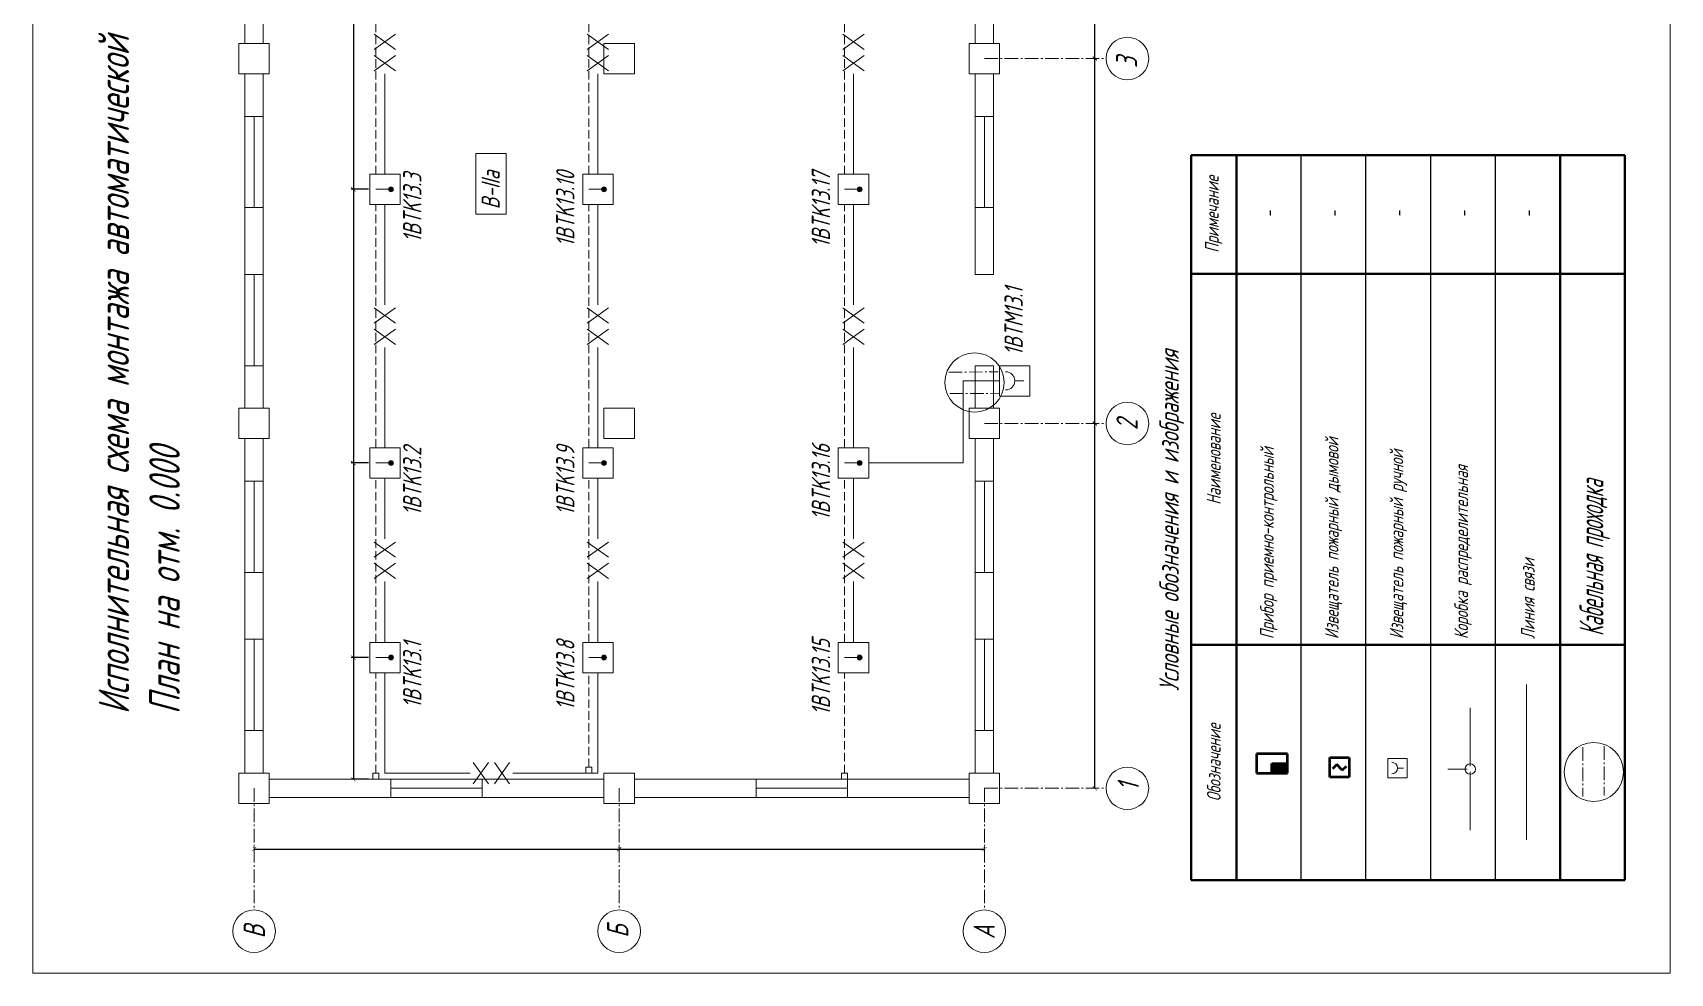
# Model space of a CAD drawing. Header units: millimetres. Extents: x 10081 to 14674, y 790 to 10644.
# Drawn here: x 10081 to 11050, y 8747 to 9303 of the extents above; entities that cross this region are included whole.
import ezdxf

# ---------------------------------------------------------------- set-up
doc = ezdxf.new("R2010")
doc.units = ezdxf.units.MM
for name, pattern in [('GOST2.303 6', [12, 8, -1.5, 1, -1.5]), ('gost5', [7, 5, -2, 0]), ('gost6', [12, 8, -1.5, 1, -1.5])]:
    doc.linetypes.add(name, pattern=pattern)
doc.layers.get('Defpoints').update_dxf_attribs({"color": 33})
for name, color, linetype, lineweight in [('датчик', 10, 'Continuous', 50), ('Датчики (Вновь)', 2, 'Continuous', 50), ('Линия связи (Вновь)', 3, 'Continuous', 60), ('Осевая', 4, 'gost6', 25), ('ППК и др. приБоры', 171, 'Continuous', 50), ('Размерная', 4, 'Continuous', 25), ('Рамка толстая', 7, 'Continuous', 60), ('Рамка тонкая', 5, 'Continuous', 25), ('Связь', 84, 'Continuous', 50), ('Строительный', 251, 'Continuous', 13), ('ТаБлица', 253, 'Continuous', 25), ('текст', 7, 'Continuous', 25), ('Элемент эл. схем', 7, 'Continuous', 35)]:
    doc.layers.add(name, color=color, linetype=linetype, lineweight=lineweight)
doc.layers.add('Текст.', color=51, linetype='Continuous')
doc.styles.add('Simplex', font='simplex.shx', dxfattribs={"width": 0.7, "oblique": 15})
doc.styles.get("Standard").update_dxf_attribs({"font": 'arial.ttf'})
doc.dimstyles.new('ISO-25', dxfattribs={"dimtxt": 2.5, "dimasz": 2.5, "dimexe": 1.25, "dimexo": 0.625, "dimtad": 1, "dimtxsty": 'Standard', "dimcen": 2.5, "dimadec": 0, "dimazin": 0, "dimtfac": 1, "dimtmove": 0, "dimatfit": 3, "dimfxl": 1, "dimarcsym": 0})

# ---------------------------------------------------------------- blocks, each defined once
blk = doc.blocks.new('_ArchTick')
at = {"color": 0, "linetype": 'ByBlock', "const_width": 0.15}
blk.add_lwpolyline([(-0.5, -0.5), (0.5, 0.5)], dxfattribs=at)
blk = doc.blocks.new('*D126')
at = {"layer": 'Defpoints', "color": 0, "lineweight": 40, "transparency": 16777216}
for p in [(10709.33, 9072.15), (10709.33, 9072.15), (10709.33, 8856.15)]:
    blk.add_point(p, dxfattribs=at)
at = {"layer": 'Размерная', "color": 0, "lineweight": -2, "transparency": 16777216}
for p, q in [((10708.7, 9072.15), (10708.08, 9072.15)), ((10709.33, 8856.15), (10709.33, 9072.15)), ((10708.7, 8856.15), (10708.08, 8856.15))]:
    blk.add_line(p, q, dxfattribs=at)
at = {"layer": 'Размерная', "color": 0, "lineweight": -2, "transparency": 16777216, "xscale": 2.5, "yscale": 2.5, "zscale": 2.5}
for p, rotation in [((10709.33, 9072.15), 90), ((10709.33, 8856.15), 270)]:
    blk.add_blockref('_ArchTick', p, dxfattribs=dict(at, rotation=rotation))
blk = doc.blocks.new('*D127')
at = {"layer": 'Defpoints', "color": 0, "lineweight": 40, "transparency": 16777216}
for p in [(10709.33, 9288.15), (10709.33, 9288.15), (10709.33, 9072.15)]:
    blk.add_point(p, dxfattribs=at)
at = {"layer": 'Размерная', "color": 0, "lineweight": -2, "transparency": 16777216}
for p, q in [((10709.33, 9072.15), (10709.33, 9288.15)), ((10709.95, 9288.15), (10710.58, 9288.15)), ((10709.95, 9072.15), (10710.58, 9072.15))]:
    blk.add_line(p, q, dxfattribs=at)
at = {"layer": 'Размерная', "color": 0, "lineweight": -2, "transparency": 16777216, "xscale": 2.5, "yscale": 2.5, "zscale": 2.5}
for p, rotation in [((10709.33, 9288.15), 90), ((10709.33, 9072.15), 270)]:
    blk.add_blockref('_ArchTick', p, dxfattribs=dict(at, rotation=rotation))
blk = doc.blocks.new('*D128')
at = {"layer": 'Defpoints', "color": 0, "lineweight": 40, "transparency": 16777216}
for p in [(10709.33, 9504.15), (10709.33, 9504.15), (10709.33, 9288.15)]:
    blk.add_point(p, dxfattribs=at)
at = {"layer": 'Размерная', "color": 0, "lineweight": -2, "transparency": 16777216}
for p, q in [((10708.7, 9504.15), (10708.08, 9504.15)), ((10709.33, 9288.15), (10709.33, 9504.15)), ((10708.7, 9288.15), (10708.08, 9288.15))]:
    blk.add_line(p, q, dxfattribs=at)
at = {"layer": 'Размерная', "color": 0, "lineweight": -2, "transparency": 16777216, "xscale": 2.5, "yscale": 2.5, "zscale": 2.5}
for p, rotation in [((10709.33, 9504.15), 90), ((10709.33, 9288.15), 270)]:
    blk.add_blockref('_ArchTick', p, dxfattribs=dict(at, rotation=rotation))
blk = doc.blocks.new('*D141')
at = {"layer": 'Defpoints', "color": 0, "lineweight": 40, "transparency": 16777216}
for p in [(10428, 8820.15), (10644, 8820.15), (10644, 8820.15)]:
    blk.add_point(p, dxfattribs=at)
at = {"layer": 'Размерная', "color": 0, "lineweight": -2, "transparency": 16777216}
for p, q in [((10428, 8820.77), (10428, 8821.4)), ((10428, 8820.15), (10644, 8820.15)), ((10644, 8820.77), (10644, 8821.4))]:
    blk.add_line(p, q, dxfattribs=at)
at = {"layer": 'Размерная', "color": 0, "lineweight": -2, "transparency": 16777216, "xscale": 2.5, "yscale": 2.5, "zscale": 2.5, "rotation": 180}
blk.add_blockref('_ArchTick', (10428, 8820.15), dxfattribs=at)
at = {"layer": 'Размерная', "color": 0, "lineweight": -2, "transparency": 16777216, "xscale": 2.5, "yscale": 2.5, "zscale": 2.5}
blk.add_blockref('_ArchTick', (10644, 8820.15), dxfattribs=at)
blk = doc.blocks.new('*D131')
at = {"layer": 'Defpoints', "color": 0, "lineweight": 40, "transparency": 16777216}
for p in [(10212, 8820.15), (10428, 8820.15), (10428, 8820.15)]:
    blk.add_point(p, dxfattribs=at)
at = {"layer": 'Размерная', "color": 0, "lineweight": -2, "transparency": 16777216}
for p, q in [((10212, 8820.77), (10212, 8821.4)), ((10212, 8820.15), (10428, 8820.15)), ((10428, 8820.77), (10428, 8821.4))]:
    blk.add_line(p, q, dxfattribs=at)
at = {"layer": 'Размерная', "color": 0, "lineweight": -2, "transparency": 16777216, "xscale": 2.5, "yscale": 2.5, "zscale": 2.5, "rotation": 180}
blk.add_blockref('_ArchTick', (10212, 8820.15), dxfattribs=at)
at = {"layer": 'Размерная', "color": 0, "lineweight": -2, "transparency": 16777216, "xscale": 2.5, "yscale": 2.5, "zscale": 2.5}
blk.add_blockref('_ArchTick', (10428, 8820.15), dxfattribs=at)
blk = doc.blocks.new('*D132')
at = {"layer": 'Defpoints', "color": 0, "lineweight": 40, "transparency": 16777216}
for p in [(10280.4, 8933.55), (10270.75, 8861.55), (10280.4, 8861.55)]:
    blk.add_point(p, dxfattribs=at)
at = {"layer": 'Размерная', "color": 0, "lineweight": -2, "transparency": 16777216}
for p, q in [((10279.77, 8933.55), (10269.5, 8933.55)), ((10270.75, 8933.55), (10270.75, 8861.55)), ((10279.77, 8861.55), (10269.5, 8861.55))]:
    blk.add_line(p, q, dxfattribs=at)
at = {"layer": 'Размерная', "color": 0, "lineweight": -2, "transparency": 16777216, "xscale": 2.5, "yscale": 2.5, "zscale": 2.5}
for p, rotation in [((10270.75, 8933.55), 90), ((10270.75, 8861.55), 270)]:
    blk.add_blockref('_ArchTick', p, dxfattribs=dict(at, rotation=rotation))
blk = doc.blocks.new('*D133')
at = {"layer": 'Defpoints', "color": 0, "lineweight": 40, "transparency": 16777216}
for p in [(10280.4, 9048.75), (10270.75, 8933.55), (10280.4, 8933.55)]:
    blk.add_point(p, dxfattribs=at)
at = {"layer": 'Размерная', "color": 0, "lineweight": -2, "transparency": 16777216}
for p, q in [((10279.77, 9048.75), (10269.5, 9048.75)), ((10270.75, 9048.75), (10270.75, 8933.55)), ((10279.77, 8933.55), (10269.5, 8933.55))]:
    blk.add_line(p, q, dxfattribs=at)
at = {"layer": 'Размерная', "color": 0, "lineweight": -2, "transparency": 16777216, "xscale": 2.5, "yscale": 2.5, "zscale": 2.5}
for p, rotation in [((10270.75, 9048.75), 90), ((10270.75, 8933.55), 270)]:
    blk.add_blockref('_ArchTick', p, dxfattribs=dict(at, rotation=rotation))
blk = doc.blocks.new('*D134')
at = {"layer": 'Defpoints', "color": 0, "lineweight": 40, "transparency": 16777216}
for p in [(10280.4, 9210.75), (10270.75, 9048.75), (10280.4, 9048.75)]:
    blk.add_point(p, dxfattribs=at)
at = {"layer": 'Размерная', "color": 0, "lineweight": -2, "transparency": 16777216}
for p, q in [((10279.77, 9210.75), (10269.5, 9210.75)), ((10270.75, 9210.75), (10270.75, 9048.75)), ((10279.77, 9048.75), (10269.5, 9048.75))]:
    blk.add_line(p, q, dxfattribs=at)
at = {"layer": 'Размерная', "color": 0, "lineweight": -2, "transparency": 16777216, "xscale": 2.5, "yscale": 2.5, "zscale": 2.5}
for p, rotation in [((10270.75, 9210.75), 90), ((10270.75, 9048.75), 270)]:
    blk.add_blockref('_ArchTick', p, dxfattribs=dict(at, rotation=rotation))
blk = doc.blocks.new('*D135')
at = {"layer": 'Defpoints', "color": 0, "lineweight": 40, "transparency": 16777216}
for p in [(10280.4, 9372.75), (10270.75, 9210.75), (10280.4, 9210.75)]:
    blk.add_point(p, dxfattribs=at)
at = {"layer": 'Размерная', "color": 0, "lineweight": -2, "transparency": 16777216}
for p, q in [((10279.77, 9372.75), (10269.5, 9372.75)), ((10270.75, 9372.75), (10270.75, 9210.75)), ((10279.77, 9210.75), (10269.5, 9210.75))]:
    blk.add_line(p, q, dxfattribs=at)
at = {"layer": 'Размерная', "color": 0, "lineweight": -2, "transparency": 16777216, "xscale": 2.5, "yscale": 2.5, "zscale": 2.5}
for p, rotation in [((10270.75, 9372.75), 90), ((10270.75, 9210.75), 270)]:
    blk.add_blockref('_ArchTick', p, dxfattribs=dict(at, rotation=rotation))
blk = doc.blocks.new('*T140')
at = {"layer": 'ТаБлица', "color": 0, "linetype": 'ByBlock', "lineweight": 40, "transparency": 16777216}
for p, q in [((0, 0), (0, 429.23)), ((0, 429.23), (256.61, 429.23)), ((26.8, 0), (26.8, 429.23)), ((218.31, 0), (218.31, 429.23)), ((256.61, 0), (256.61, 429.23)), ((0, 358.99), (256.61, 358.99)), ((0, 139.24), (256.61, 139.24)), ((0, 0), (256.61, 0))]:
    blk.add_line(p, q, dxfattribs=at)
at = {"layer": 'ТаБлица', "color": 5, "linetype": 'ByBlock', "lineweight": 25, "transparency": 16777216}
for p, q in [((65.1, 0), (65.1, 429.23)), ((103.4, 0), (103.4, 429.23)), ((141.71, 0), (141.71, 429.23)), ((180.01, 0), (180.01, 429.23))]:
    blk.add_line(p, q, dxfattribs=at)
at = {"layer": 'ТаБлица', "color": 2, "lineweight": 20, "transparency": 16777216, "char_height": 8.05, "rotation": 90, "style": 'Simplex'}
for s, insert, width, attachment_point in [('{\\C256;\\c0;Примечание}', (13.4, 394.11), 70.2443, 5), ('-', (45.95, 394.11), 63.3443, 5), ('-', (84.25, 394.11), 63.3443, 5), ('-', (122.56, 394.11), 63.3443, 5), ('-', (160.86, 394.11), 63.3443, 5), ('-', (199.16, 394.11), 63.3443, 5), ('{\\C256;\\c0;Наименование}', (13.4, 249.12), 219.7443, 5), ('{\\C256;\\c0;Извещатель пожарный дымовой}', (84.25, 142.69), 212.8443, 4), ('{\\C256;\\c0;Прибор приемно-контрольный}', (45.95, 142.69), 212.8443, 4), ('{\\C256;\\c0;Извещатель пожарный ручной}', (122.56, 142.69), 212.8443, 4), ('{\\C256;\\c0;Коробка распределительная}', (160.86, 142.69), 212.8443, 4), ('{\\C256;\\c0;Линия связи}', (199.16, 142.69), 212.8443, 4), ('{\\C256;\\c0;Обозначение}', (13.4, 69.62), 139.2443, 5)]:
    blk.add_mtext(s, dxfattribs=dict(at, insert=insert, width=width, attachment_point=attachment_point))
blk = doc.blocks.new('A$C3B4B2642')
at = {"layer": 'ППК и др. приБоры'}
blk.add_hatch(color=256, dxfattribs=at).paths.add_polyline_path([(4, 2.5), (4, 0), (8, 0), (8, 2.5)])
for p, q in [((0, 5), (0, 0)), ((8, 5), (0, 5)), ((8, 0), (8, 5)), ((4, 0), (4, 2.5)), ((4, 2.5), (8, 2.5)), ((0, 0), (8, 0))]:
    blk.add_line(p, q, dxfattribs=at)
blk = doc.blocks.new('A$C22FD429A')
at = {"layer": 'Датчики (Вновь)', "color": 18, "true_color": 0x000000}
for p, q in [((0, 5), (5, 5)), ((0, 0), (0, 5)), ((3.21, 3.21), (2.15, 4.27)), ((5, 5), (5, 0)), ((5, 0), (0, 0)), ((1.79, 1.79), (3.21, 3.21)), ((1.79, 1.79), (2.85, 0.73))]:
    blk.add_line(p, q, dxfattribs=at)

msp = doc.modelspace()

# ---------------------------------------------------------------- hatches: boundary and pattern name
at = {"layer": 'датчик', "lineweight": 20}
for points in [[(10292.99565, 9212.18992, 1), (10292.99565, 9209.30992, 1)], [(10418.99565, 9212.18992, 1), (10418.99565, 9209.30992, 1)], [(10570.19565, 9212.18992, 1), (10570.19565, 9209.30992, 1)], [(10292.99565, 9050.18992, 1), (10292.99565, 9047.30992, 1)], [(10418.99565, 9050.18992, 1), (10418.99565, 9047.30992, 1)], [(10570.19565, 9050.18992, 1), (10570.19565, 9047.30992, 1)], [(10292.99565, 8934.98992, 1), (10292.99565, 8932.10992, 1)], [(10418.99565, 8934.98992, 1), (10418.99565, 8932.10992, 1)], [(10570.19565, 8934.98992, 1), (10570.19565, 8932.10992, 1)]]:
    msp.add_hatch(color=256, dxfattribs=at).paths.add_polyline_path(points)

# ---------------------------------------------------------------- linework, layer by layer
for p, q in [((10280.39565, 9201.74992), (10280.39565, 9219.74992)), ((10280.39565, 9219.74992), (10298.39565, 9219.74992)), ((10298.39565, 9219.74992), (10298.39565, 9201.74992)), ((10406.39565, 9201.74992), (10406.39565, 9219.74992)), ((10406.39565, 9219.74992), (10424.39565, 9219.74992)), ((10424.39565, 9219.74992), (10424.39565, 9201.74992)), ((10557.59565, 9201.74992), (10557.59565, 9219.74992)), ((10557.59565, 9219.74992), (10575.59565, 9219.74992)), ((10575.59565, 9219.74992), (10575.59565, 9201.74992)), ((10283.99565, 9210.74992), (10292.09565, 9210.74992)), ((10409.99565, 9210.74992), (10418.09565, 9210.74992)), ((10561.19565, 9210.74992), (10569.29565, 9210.74992)), ((10298.39565, 9201.74992), (10280.39565, 9201.74992)), ((10424.39565, 9201.74992), (10406.39565, 9201.74992)), ((10575.59565, 9201.74992), (10557.59565, 9201.74992)), ((10280.39565, 9039.74992), (10280.39565, 9057.74992)), ((10280.39565, 9057.74992), (10298.39565, 9057.74992)), ((10298.39565, 9057.74992), (10298.39565, 9039.74992)), ((10406.39565, 9039.74992), (10406.39565, 9057.74992)), ((10406.39565, 9057.74992), (10424.39565, 9057.74992)), ((10424.39565, 9057.74992), (10424.39565, 9039.74992)), ((10557.59565, 9039.74992), (10557.59565, 9057.74992)), ((10557.59565, 9057.74992), (10575.59565, 9057.74992)), ((10575.59565, 9057.74992), (10575.59565, 9039.74992)), ((10283.99565, 9048.74992), (10292.09565, 9048.74992)), ((10409.99565, 9048.74992), (10418.09565, 9048.74992)), ((10561.19565, 9048.74992), (10569.29565, 9048.74992)), ((10298.39565, 9039.74992), (10280.39565, 9039.74992)), ((10424.39565, 9039.74992), (10406.39565, 9039.74992)), ((10575.59565, 9039.74992), (10557.59565, 9039.74992)), ((10280.39565, 8924.54992), (10280.39565, 8942.54992)), ((10280.39565, 8942.54992), (10298.39565, 8942.54992)), ((10298.39565, 8942.54992), (10298.39565, 8924.54992)), ((10406.39565, 8924.54992), (10406.39565, 8942.54992)), ((10406.39565, 8942.54992), (10424.39565, 8942.54992)), ((10424.39565, 8942.54992), (10424.39565, 8924.54992)), ((10557.59565, 8924.54992), (10557.59565, 8942.54992)), ((10557.59565, 8942.54992), (10575.59565, 8942.54992)), ((10575.59565, 8942.54992), (10575.59565, 8924.54992)), ((10283.99565, 8933.54992), (10292.09565, 8933.54992)), ((10409.99565, 8933.54992), (10418.09565, 8933.54992)), ((10561.19565, 8933.54992), (10569.29565, 8933.54992)), ((10298.39565, 8924.54992), (10280.39565, 8924.54992)), ((10424.39565, 8924.54992), (10406.39565, 8924.54992)), ((10575.59565, 8924.54992), (10557.59565, 8924.54992))]:
    msp.add_line(p, q, dxfattribs=at)
for centre in [(10292.99565, 9210.74992), (10418.99565, 9210.74992), (10570.19565, 9210.74992), (10292.99565, 9048.74992), (10418.99565, 9048.74992), (10570.19565, 9048.74992), (10292.99565, 8933.54992), (10418.99565, 8933.54992), (10570.19565, 8933.54992)]:
    msp.add_circle(centre, 1.44, dxfattribs=at)
at = {"layer": 'Датчики (Вновь)', "color": 5, "lineweight": 20}
for p, q in [((10652.99565, 9088.34992), (10652.99565, 9106.34992)), ((10652.99565, 9106.34992), (10670.99565, 9106.34992)), ((10670.99565, 9106.34992), (10670.99565, 9088.34992)), ((10667.39565, 9097.34992), (10661.99565, 9097.34992)), ((10670.99565, 9088.34992), (10652.99565, 9088.34992)), ((10882.63352, 8862.38516), (10882.63352, 8873.88516)), ((10882.63352, 8873.88516), (10894.13352, 8873.88516)), ((10894.13352, 8873.88516), (10894.13352, 8862.38516)), ((10891.83352, 8868.13516), (10888.38352, 8868.13516)), ((10894.13352, 8862.38516), (10882.63352, 8862.38516))]:
    msp.add_line(p, q, dxfattribs=at)
for centre, radius in [((10656.59565, 9097.34992), 5.4), ((10884.93352, 8868.13516), 3.45)]:
    msp.add_arc(centre, radius, 270, 90, dxfattribs=at)
at = {"layer": 'Линия связи (Вновь)', "lineweight": 20}
for p, q in [((10283.09565, 9293.54992), (10295.69565, 9302.54992)), ((10295.69565, 9293.54992), (10283.09565, 9302.54992)), ((10409.09565, 9293.54992), (10421.69565, 9302.54992)), ((10421.69565, 9293.54992), (10409.09565, 9302.54992)), ((10560.29565, 9293.54992), (10572.89565, 9302.54992)), ((10572.89565, 9293.54992), (10560.29565, 9302.54992)), ((10283.09565, 9280.94992), (10295.69565, 9289.94992)), ((10295.69565, 9280.94992), (10283.09565, 9289.94992)), ((10409.09565, 9280.94992), (10421.69565, 9289.94992)), ((10421.69565, 9280.94992), (10409.09565, 9289.94992)), ((10560.29565, 9280.94992), (10572.89565, 9289.94992)), ((10572.89565, 9280.94992), (10560.29565, 9289.94992)), ((10289.39565, 9279.14992), (10289.39565, 9219.74992)), ((10415.39565, 9279.14992), (10415.39565, 9219.74992)), ((10566.59565, 9279.14992), (10566.59565, 9219.74992)), ((10289.39565, 9142.34992), (10289.39565, 9201.74992)), ((10415.39565, 9142.34992), (10415.39565, 9201.74992)), ((10566.59565, 9142.34992), (10566.59565, 9201.74992)), ((10283.09565, 9131.54992), (10295.69565, 9140.54992)), ((10295.69565, 9131.54992), (10283.09565, 9140.54992)), ((10409.09565, 9131.54992), (10421.69565, 9140.54992)), ((10421.69565, 9131.54992), (10409.09565, 9140.54992)), ((10560.29565, 9131.54992), (10572.89565, 9140.54992)), ((10572.89565, 9131.54992), (10560.29565, 9140.54992)), ((10283.09565, 9118.94992), (10295.69565, 9127.94992)), ((10295.69565, 9118.94992), (10283.09565, 9127.94992)), ((10409.09565, 9118.94992), (10421.69565, 9127.94992)), ((10421.69565, 9118.94992), (10409.09565, 9127.94992)), ((10560.29565, 9118.94992), (10572.89565, 9127.94992)), ((10572.89565, 9118.94992), (10560.29565, 9127.94992)), ((10289.39565, 9117.14992), (10289.39565, 9057.74992)), ((10415.39565, 9117.14992), (10415.39565, 9057.74992)), ((10566.59565, 9117.14992), (10566.59565, 9057.74992)), ((10652.99565, 9097.34992), (10631.39565, 9097.34992)), ((10631.39565, 9048.74992), (10631.39565, 9097.34992)), ((10575.59565, 9048.74992), (10631.39565, 9048.74992)), ((10289.39565, 9003.74992), (10289.39571, 9039.74992)), ((10415.39565, 9003.74992), (10415.39571, 9039.74992)), ((10566.59565, 9003.74992), (10566.59565, 9039.74992)), ((10283.09565, 8992.94992), (10295.69565, 9001.94992)), ((10295.69565, 8992.94992), (10283.09565, 9001.94992)), ((10409.09565, 8992.94992), (10421.69565, 9001.94992)), ((10421.69565, 8992.94992), (10409.09565, 9001.94992)), ((10560.29565, 8992.94992), (10572.89565, 9001.94992)), ((10572.89565, 8992.94992), (10560.29565, 9001.94992)), ((10283.09565, 8980.34992), (10295.69565, 8989.34992)), ((10295.69565, 8980.34992), (10283.09565, 8989.34992)), ((10409.09565, 8980.34992), (10421.69565, 8989.34992)), ((10421.69565, 8980.34992), (10409.09565, 8989.34992)), ((10560.29565, 8980.34992), (10572.89565, 8989.34992)), ((10572.89565, 8980.34992), (10560.29565, 8989.34992)), ((10289.39565, 8978.54992), (10289.39565, 8942.54992)), ((10415.39565, 8978.54992), (10415.39565, 8942.54992)), ((10566.59565, 8978.54992), (10566.59565, 8942.54992)), ((10289.39565, 8865.14992), (10289.39565, 8924.54992)), ((10415.39565, 8924.54992), (10415.39565, 8865.14992)), ((10964.68224, 8825.68556), (10964.68224, 8917.68556)), ((10931.39146, 8869.26844), (10931.39146, 8903.76844)), ((10339.79565, 8865.14992), (10289.39565, 8865.14992)), ((10341.59565, 8871.44992), (10350.59565, 8858.84992)), ((10341.59565, 8858.84992), (10350.59565, 8871.44992)), ((10354.19565, 8871.44992), (10363.19565, 8858.84992)), ((10354.19565, 8858.84992), (10363.19565, 8871.44992)), ((10364.99565, 8865.14992), (10415.39565, 8865.14992)), ((10929.66646, 8867.54344), (10918.16646, 8867.54344)), ((10931.39146, 8865.81844), (10931.39146, 8831.31844))]:
    msp.add_line(p, q, dxfattribs=at)
at = {"layer": 'Осевая', "lineweight": 20}
for p, q in [((10643.99565, 9288.14992), (10715.99565, 9288.14992)), ((10643.99565, 9072.14992), (10715.99565, 9072.14992)), ((10211.99565, 8856.14992), (10211.99565, 8784.14992)), ((10427.99565, 8856.14992), (10427.99565, 8784.14992)), ((10643.99565, 8856.14992), (10715.99565, 8856.14992)), ((10643.99565, 8856.14992), (10643.99565, 8784.14992))]:
    msp.add_line(p, q, dxfattribs=at)
at = {"layer": 'Рамка толстая', "color": 18, "lineweight": 20, "true_color": 0x000000}
for p, q in [((10081.09648, 8746.65702), (10081.09648, 10079.78202)), ((11049.72148, 8746.65702), (11049.72148, 10079.78202)), ((11049.72148, 8746.65702), (10081.09648, 8746.65702))]:
    msp.add_line(p, q, dxfattribs=at)
at = {"layer": 'Рамка тонкая', "lineweight": 20}
for p, q in [((10361.18424, 9232.04234), (10343.18424, 9232.04234)), ((10343.18424, 9232.04234), (10343.18424, 9196.04234)), ((10361.18424, 9196.04234), (10361.18424, 9232.04234)), ((10343.18424, 9196.04234), (10361.18424, 9196.04234))]:
    msp.add_line(p, q, dxfattribs=at)
for centre in [(10728.59565, 9288.14992), (10728.59565, 9072.14992), (10728.59565, 8856.14992), (10211.99565, 8771.54992), (10427.99565, 8771.54992), (10643.99565, 8771.54992)]:
    msp.add_circle(centre, 12.6, dxfattribs=at)
at = {"layer": 'Рамка тонкая', "color": 18, "lineweight": 20, "true_color": 0x000000}
for centre in [(10638.20265, 9096.40203), (11004.50999, 8865.79434)]:
    msp.add_circle(centre, 17.5, dxfattribs=at)
at = {"layer": 'Связь', "lineweight": 20}
msp.add_circle((10931.39146, 8867.54344), 3.10721, dxfattribs=at)
at = {"layer": 'Строительный', "lineweight": 20}
for p, q in [((10206.59565, 9297.14992), (10206.59565, 9495.14992)), ((10217.39565, 9297.14992), (10217.39565, 9495.14992)), ((10638.59565, 9297.14992), (10638.59565, 9495.14992)), ((10649.39565, 9297.14992), (10649.39565, 9495.14992)), ((10220.99565, 9297.14992), (10202.99565, 9297.14992)), ((10202.99565, 9297.14992), (10202.99565, 9279.14992)), ((10220.99565, 9279.14992), (10220.99565, 9297.14992)), ((10436.99565, 9297.14992), (10418.99565, 9297.14992)), ((10418.99565, 9297.14992), (10418.99565, 9279.14992)), ((10436.99565, 9279.14992), (10436.99565, 9297.14992)), ((10652.99565, 9297.14992), (10634.99565, 9297.14992)), ((10634.99565, 9297.14992), (10634.99565, 9279.14992)), ((10652.99565, 9279.14992), (10652.99565, 9297.14992)), ((10202.99565, 9279.14992), (10220.99565, 9279.14992)), ((10206.59565, 9081.14992), (10206.59565, 9279.14992)), ((10217.39565, 9081.14992), (10217.39565, 9279.14992)), ((10418.99565, 9279.14992), (10436.99565, 9279.14992)), ((10634.99565, 9279.14992), (10652.99565, 9279.14992)), ((10638.59565, 9160.34992), (10638.59565, 9279.14992)), ((10649.39565, 9160.34992), (10649.39565, 9279.14992)), ((10206.59565, 9253.94992), (10217.39565, 9253.94992)), ((10211.99565, 9199.94992), (10211.99565, 9253.94992)), ((10638.59565, 9253.94992), (10649.39565, 9253.94992)), ((10643.99565, 9199.94992), (10643.99565, 9253.94992)), ((10217.39565, 9199.94992), (10206.59565, 9199.94992)), ((10649.39565, 9199.94992), (10638.59565, 9199.94992)), ((10206.59565, 9160.34992), (10217.39565, 9160.34992)), ((10211.99565, 9106.34992), (10211.99565, 9160.34992)), ((10638.59565, 9160.34992), (10649.39565, 9160.34992)), ((10217.39565, 9106.34992), (10206.59565, 9106.34992)), ((10638.59565, 9081.14992), (10638.59565, 9106.34992)), ((10649.39565, 9106.34992), (10638.59565, 9106.34992)), ((10649.39565, 9081.14992), (10649.39565, 9106.34992)), ((10220.99565, 9081.14992), (10202.99565, 9081.14992)), ((10202.99565, 9081.14992), (10202.99565, 9063.14992)), ((10220.99565, 9063.14992), (10220.99565, 9081.14992)), ((10436.99565, 9081.14992), (10418.99565, 9081.14992)), ((10418.99565, 9081.14992), (10418.99565, 9063.14992)), ((10436.99565, 9063.14992), (10436.99565, 9081.14992)), ((10652.99565, 9081.14992), (10634.99565, 9081.14992)), ((10634.99565, 9081.14992), (10634.99565, 9063.14992)), ((10652.99565, 9063.14992), (10652.99565, 9081.14992)), ((10202.99565, 9063.14992), (10220.99565, 9063.14992)), ((10206.59565, 8865.14992), (10206.59565, 9063.14992)), ((10217.39565, 8865.14992), (10217.39565, 9063.14992)), ((10418.99565, 9063.14992), (10436.99565, 9063.14992)), ((10634.99565, 9063.14992), (10652.99565, 9063.14992)), ((10638.59565, 8865.14992), (10638.59565, 9063.14992)), ((10649.39565, 8865.14992), (10649.39565, 9063.14992)), ((10206.59565, 9037.94992), (10217.39565, 9037.94992)), ((10211.99565, 8983.94992), (10211.99565, 9037.94992)), ((10638.59565, 9037.94992), (10649.39565, 9037.94992)), ((10643.99565, 8983.94992), (10643.99565, 9037.94992)), ((10217.39565, 8983.94992), (10206.59565, 8983.94992)), ((10649.39565, 8983.94992), (10638.59565, 8983.94992)), ((10206.59565, 8944.34992), (10217.39565, 8944.34992)), ((10211.99565, 8890.34992), (10211.99565, 8944.34992)), ((10638.59565, 8944.34992), (10649.39565, 8944.34992)), ((10643.99565, 8890.34992), (10643.99565, 8944.34992)), ((10217.39565, 8890.34992), (10206.59565, 8890.34992)), ((10649.39565, 8890.34992), (10638.59565, 8890.34992)), ((10220.99565, 8865.14992), (10202.99565, 8865.14992)), ((10202.99565, 8865.14992), (10202.99565, 8847.14992)), ((10220.99565, 8847.14992), (10220.99565, 8865.14992)), ((10436.99565, 8865.14992), (10418.99565, 8865.14992)), ((10418.99565, 8865.14992), (10418.99565, 8847.14992)), ((10436.99565, 8847.14992), (10436.99565, 8865.14992)), ((10652.99565, 8865.14992), (10634.99565, 8865.14992)), ((10634.99565, 8865.14992), (10634.99565, 8847.14992)), ((10652.99565, 8847.14992), (10652.99565, 8865.14992)), ((10220.99565, 8861.54992), (10418.99565, 8861.54992)), ((10292.99565, 8850.74992), (10292.99565, 8861.54992)), ((10292.99565, 8856.14992), (10346.99565, 8856.14992)), ((10346.99565, 8861.54992), (10346.99565, 8850.74992)), ((10436.99565, 8861.54992), (10634.99565, 8861.54992)), ((10508.99565, 8850.74992), (10508.99565, 8861.54992)), ((10508.99565, 8856.14992), (10562.99565, 8856.14992)), ((10562.99565, 8861.54992), (10562.99565, 8850.74992)), ((10202.99565, 8847.14992), (10220.99565, 8847.14992)), ((10220.99565, 8850.74992), (10418.99565, 8850.74992)), ((10418.99565, 8847.14992), (10436.99565, 8847.14992)), ((10436.99565, 8850.74992), (10634.99565, 8850.74992)), ((10634.99565, 8847.14992), (10652.99565, 8847.14992))]:
    msp.add_line(p, q, dxfattribs=at)
at = {"layer": 'Текст.', "color": 1, "linetype": 'GOST2.303 6', "lineweight": 20}
for p, q in [((10622.92874, 9102.51675), (10652.06951, 9102.68937)), ((10623.62396, 9089.8231), (10652.76473, 9089.99571)), ((10998.01752, 8880.41174), (10998.01752, 8851.27045)), ((11010.71507, 8881.03175), (11010.71507, 8851.89047))]:
    msp.add_line(p, q, dxfattribs=at)
at = {"layer": 'Элемент эл. схем', "linetype": 'gost5', "lineweight": 20}
for p, q in [((10283.99565, 9219.74992), (10283.99565, 9363.74992)), ((10409.99565, 9219.74992), (10409.99565, 9363.74992)), ((10561.19565, 9219.74992), (10561.19565, 9363.74992)), ((10283.99565, 9057.74992), (10283.99565, 9201.74992)), ((10409.99565, 9057.74992), (10409.99565, 9201.74992)), ((10561.19565, 9057.74992), (10561.19565, 9201.74992)), ((10283.99565, 8942.54992), (10283.99565, 9039.74992)), ((10409.99565, 8942.54992), (10409.99565, 9039.74992)), ((10561.19565, 8942.54992), (10561.19565, 9039.74992)), ((10283.99565, 8865.14992), (10283.99565, 8924.54992)), ((10409.99565, 8868.74992), (10409.99565, 8924.54992)), ((10561.19565, 8865.14992), (10561.19565, 8924.54992)), ((10282.19565, 8861.54992), (10282.19565, 8865.14992)), ((10282.19565, 8865.14992), (10285.79565, 8865.14992)), ((10285.79565, 8865.14992), (10285.79565, 8861.54992)), ((10408.19565, 8865.14992), (10408.19565, 8868.74992)), ((10408.19565, 8868.74992), (10411.79565, 8868.74992)), ((10411.79565, 8868.74992), (10411.79565, 8865.14992)), ((10559.39565, 8861.54992), (10559.39565, 8865.14992)), ((10559.39565, 8865.14992), (10562.99565, 8865.14992)), ((10562.99565, 8865.14992), (10562.99565, 8861.54992))]:
    msp.add_line(p, q, dxfattribs=at)

# ---------------------------------------------------------------- block references
msp.add_blockref('*T140', (10766.33449, 8801.79795))
at = {"lineweight": 20, "xscale": 2.3, "yscale": 2.3, "zscale": 2.3}
msp.add_blockref('A$C3B4B2642', (10804.88105, 8865.04798), dxfattribs=at)
at = {"lineweight": 20, "xscale": 2.3, "yscale": 2.3, "zscale": 2.3, "rotation": 90}
msp.add_blockref('A$C22FD429A', (10859.82944, 8862.79476), dxfattribs=at)

# ---------------------------------------------------------------- texts
at = {"color": 18, "lineweight": 20, "true_color": 0x000000, "style": 'Simplex', "oblique": 15, "width": 0.5}
msp.add_text('Кабельная проходка', height=14.175, rotation=90, dxfattribs=at).set_placement((11010.21791, 8946.26516))
at = {"layer": 'ТаБлица', "color": 2, "lineweight": 20, "insert": (10754.83449, 9014.67983), "char_height": 11.5, "width": 425.2362496, "attachment_point": 5, "rotation": 90, "style": 'Simplex'}
msp.add_mtext('{\\C256;\\c0;Условные обозначения и изображения}', dxfattribs=at)
at = {"layer": 'текст', "lineweight": 20, "ltscale": 100, "insert": (10120.05407, 8900.0381), "char_height": 18, "width": 885.888, "attachment_point": 1, "rotation": 90, "style": 'Simplex'}
msp.add_mtext('{\\C256;\\c0;Исполнительная схема монтажа автоматической пожарной сигнализации зд.200/3\\PПлан на отм. 0.000}', dxfattribs=at)
at = {"layer": 'текст', "lineweight": 20, "attachment_point": 1, "rotation": 90, "style": 'Simplex'}
for s, width, insert, char_height in [('\\pi-1.0486;3', 6.0958109, (10721.81579, 9283.59534), 12.6), ('\\pi-22.347;1BTK13.3', 5, (10300.19929, 9201.75001), 10.8), ('\\pi-9.4646;B-IIa', 10, (10346.57154, 9208.41475), 10.8), ('\\pi-24.951;1BTK13.10', 5, (10390.73119, 9201.75001), 10.8), ('\\pi-25.407;1BTK13.17', 5, (10541.93119, 9201.75001), 10.8), ('1BTM13.1', 5, (10655.92318, 9112.37157), 10.8), ('\\pi-1.0486;2', 6.0958109, (10722.11551, 9069.24156), 12.6), ('\\pi-22.071;1BTK13.2', 5, (10300.19934, 9039.74996), 10.8), ('\\pi-21.96;1BTK13.9', 5, (10390.73125, 9039.74996), 10.8), ('\\pi-24.84;1BTK13.16', 5, (10541.93125, 9039.74996), 10.8), ('\\pi-20.907;1BTK13.1', 5, (10300.19929, 8924.54992), 10.8), ('\\pi-22.14;1BTK13.8', 5, (10390.73119, 8924.54992), 10.8), ('\\pi-25.047;1BTK13.15', 5, (10541.93119, 8924.54992), 10.8), ('\\pi1.3598;1', 6.0958109, (10722.85356, 8853.27535), 12.6), ('\\pi-1.2586;В', 6.0958109, (10205.85997, 8768.64848), 12.6), ('\\pi-0.95017;Б', 6.0958109, (10420.81939, 8768.64848), 12.6), ('А', 6.0958109, (10637.55533, 8766.8701), 12.6)]:
    msp.add_mtext_dynamic_manual_height_columns(s, width=width, gutter_width=12.5, heights=[0], dxfattribs=dict(at, insert=insert, char_height=char_height))

# ---------------------------------------------------------------- dimensions: what is measured, and where the dimension line sits
at = {"layer": 'Размерная', "lineweight": 20}
for base, p1, p2, angle, picture, middle in [((10709.32892, 9504.14992), (10709.32892, 9288.14992), (10709.32892, 9504.14992), 90, '*D128', (10709.32892, 9396.14992)), ((10270.75264, 9210.74992), (10280.39565, 9372.74992), (10280.39565, 9210.74992), 90, '*D135', (10270.75264, 9291.74992)), ((10270.75264, 9048.74992), (10280.39565, 9210.74992), (10280.39565, 9048.74992), 90, '*D134', (10270.75264, 9129.74992)), ((10709.32892, 9072.14992), (10709.32892, 8856.14992), (10709.32892, 9072.14992), 90, '*D126', (10709.32892, 8964.14992)), ((10270.75264, 8933.54992), (10280.39565, 9048.74992), (10280.39565, 8933.54992), 90, '*D133', (10270.75264, 8991.14992)), ((10270.75264, 8861.54992), (10280.39565, 8933.54992), (10280.39565, 8861.54992), 90, '*D132', (10270.75264, 8897.54992)), ((10427.99565, 8820.14992), (10211.99565, 8820.14992), (10427.99565, 8820.14992), 180, '*D131', (10319.99565, 8820.14992)), ((10643.99565, 8820.14992), (10427.99565, 8820.14992), (10643.99565, 8820.14992), 180, '*D141', (10535.99565, 8820.14992))]:
    dim = msp.add_linear_dim(base=base, p1=p1, p2=p2, angle=angle, text=' ', dimstyle='ISO-25', override={"dimlfac": 100, "dimtxsty": 'Simplex', "dimblk1": 'ArchTick', "dimblk2": 'ArchTick', "dimsah": 1}, dxfattribs=at)
    dim.commit()
    dim.dimension.update_dxf_attribs({"geometry": picture, "text_midpoint": middle})
dim = msp.add_linear_dim(base=(10709.32892, 9288.14992), p1=(10709.32892, 9072.14992), p2=(10709.32892, 9288.14992), angle=90, text=' ', dimstyle='ISO-25', override={"dimlfac": 100, "dimtxsty": 'Simplex', "dimblk1": 'ArchTick', "dimblk2": 'ArchTick', "dimsah": 1}, dxfattribs=at)
dim.commit()
dim.dimension.update_dxf_attribs({"geometry": '*D127', "text_midpoint": (10709.32892, 9154.88189), "dimtype": 160})

doc.saveas('drawing.dxf')
